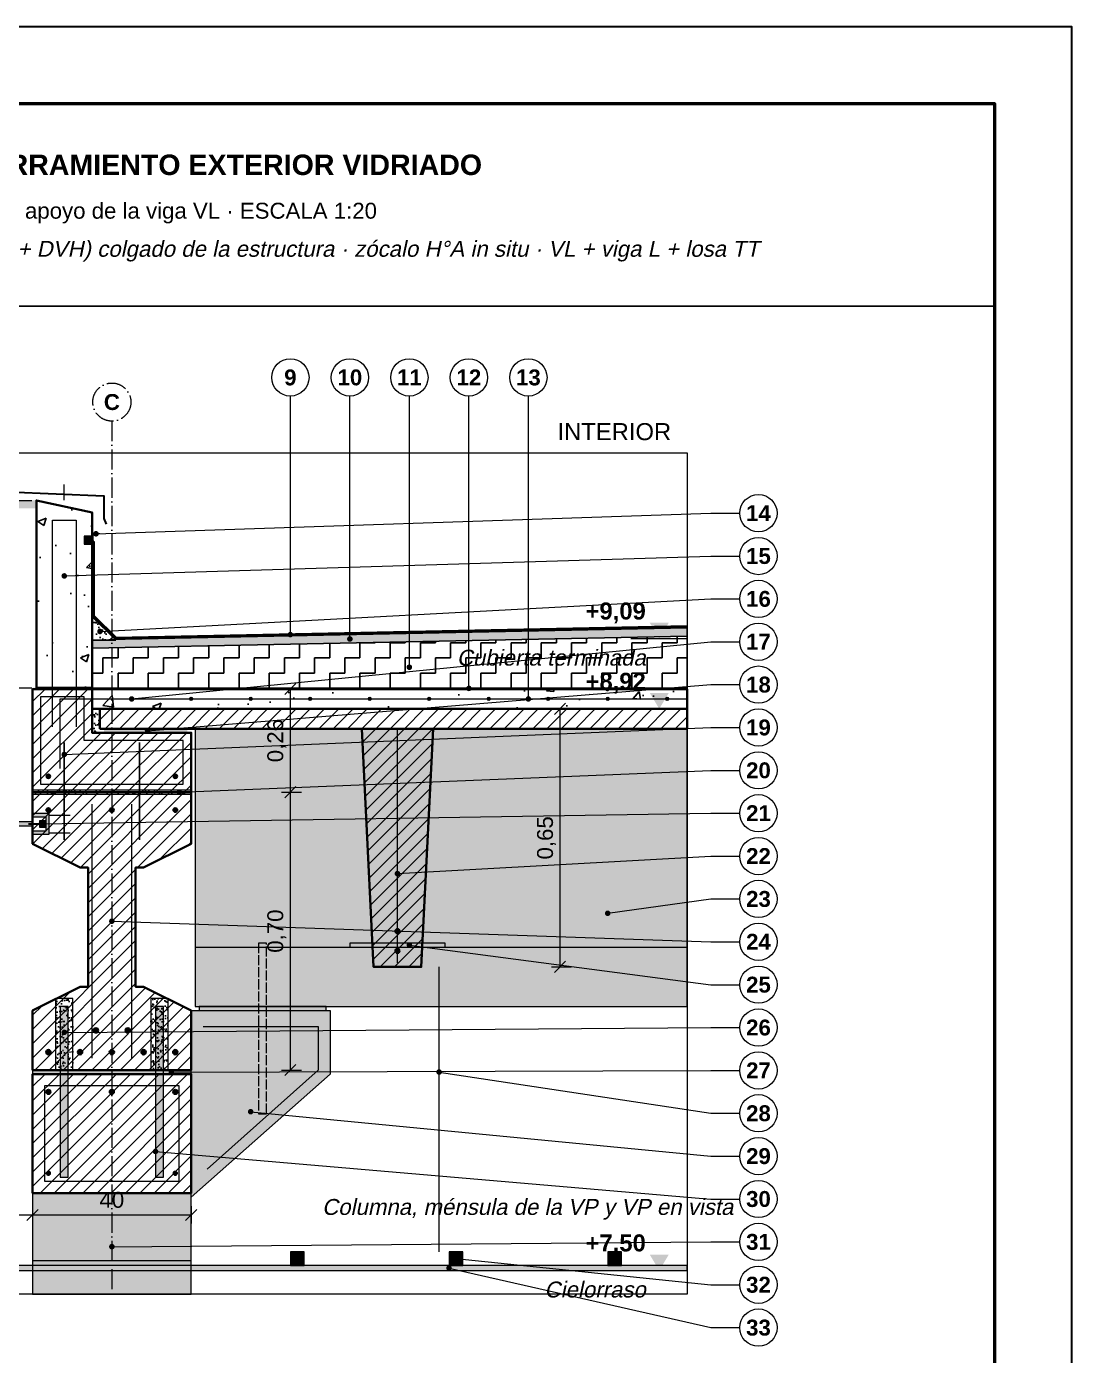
# Model space of a CAD drawing. Header units: millimetres. Extents: x 6 to 4194, y 6 to 5934.
# Drawn here: x 1560 to 4194, y 2586 to 5934 of the extents above; entities that cross this region are included whole.
import ezdxf
from ezdxf.enums import TextEntityAlignment as Align

# ---------------------------------------------------------------- set-up
doc = ezdxf.new("R2010")
doc.units = ezdxf.units.MM
doc.header["$LTSCALE"] = 20
doc.linetypes.add('DASHDOT', pattern=[3.556, 2.54, -0.508, 0, -0.508])
doc.linetypes.add('DASHED', pattern=[1.524, 1.27, -0.254])
for name, color, linetype in [('A-ACERO', 250, 'Continuous'), ('A-AISLACION-EPS', 50, 'Continuous'), ('A-ALUMINIO', 253, 'Continuous'), ('A-ARMADURAS', 14, 'Continuous'), ('A-BARRERAS-MEMBRANAS', 7, 'Continuous'), ('A-CONTORNOS', 7, 'Continuous'), ('A-GROUT', 251, 'Continuous'), ('A-HORMIGON-INSITU', 33, 'Continuous'), ('A-HORMIGON-PREMOLDEADO', 8, 'Continuous'), ('A-MORTERO-CARPETAS', 252, 'Continuous'), ('A-NEOPRENO-SELLADORES', 7, 'Continuous'), ('A-PROYECCION-OCULTO', 8, 'DASHED'), ('A-VISTA', 8, 'Continuous'), ('X-COTAS', 3, 'Continuous'), ('X-EJES', 1, 'DASHDOT'), ('X-MARCO', 7, 'Continuous'), ('X-NIVELES', 7, 'Continuous'), ('X-REFERENCIAS', 1, 'Continuous'), ('X-TEXTOS', 7, 'Continuous')]:
    doc.layers.add(name, color=color, linetype=linetype)
doc.styles.add('ARIAL', font='arial.ttf')
doc.styles.add('ARIAL-B', font='arialbd.ttf')

msp = doc.modelspace()

# ---------------------------------------------------------------- hatches: boundary and pattern name
at = {"layer": 'A-ACERO', "true_color": 0x3b3b3b}
h = msp.add_hatch(color=250, dxfattribs=at)
h.dxf.hatch_style = 1
h.paths.add_polyline_path([(1510, 3855), (1520, 3855), (1520, 3920), (1575, 3920), (1575, 3930), (1520, 3930), (1520, 3995), (1510, 3995)])
h = msp.add_hatch(color=250, dxfattribs=at)
h.dxf.hatch_style = 1
h.paths.add_polyline_path([(1575, 3899), (1617, 3899), (1617, 3951), (1575, 3951), (1575, 3943), (1609, 3943), (1609, 3907), (1575, 3907)])
at = {"layer": 'A-ACERO', "true_color": 0x555555}
h = msp.add_hatch(color=251, dxfattribs=at)
h.dxf.hatch_style = 1
h.paths.add_polyline_path([(1593, 3917), (1609, 3917), (1609, 3933), (1593, 3933)])
at = {"layer": 'A-ACERO', "true_color": 0x3b3b3b}
h = msp.add_hatch(color=250, dxfattribs=at)
h.dxf.hatch_style = 1
h.paths.add_polyline_path([(1645, 3295), (1665, 3295), (1665, 3465), (1645, 3465)])
h = msp.add_hatch(color=250, dxfattribs=at)
h.dxf.hatch_style = 1
h.paths.add_polyline_path([(1885, 3295), (1905, 3295), (1905, 3465), (1885, 3465)])
h = msp.add_hatch(color=250, dxfattribs=at)
h.dxf.hatch_style = 1
h.paths.add_polyline_path([(1645, 3035), (1665, 3035), (1665, 3295), (1645, 3295)])
h = msp.add_hatch(color=250, dxfattribs=at)
h.dxf.hatch_style = 1
h.paths.add_polyline_path([(1885, 3035), (1905, 3035), (1905, 3295), (1885, 3295)])
at = {"layer": 'A-AISLACION-EPS'}
h = msp.add_hatch(dxfattribs=at)
h.set_pattern_fill('ZIGZAG', color=256, scale=6)
h.paths.add_polyline_path([(1725, 4268), (3225, 4268), (3225, 4398), (1725, 4368)])
at = {"layer": 'A-ALUMINIO', "true_color": 0x9aa3ab}
h = msp.add_hatch(color=253, dxfattribs=at)
h.dxf.hatch_style = 1
h.paths.add_polyline_path([(2225, 2812.5), (2260, 2812.5), (2260, 2847), (2225, 2847)])
h = msp.add_hatch(color=253, dxfattribs=at)
h.dxf.hatch_style = 1
h.paths.add_polyline_path([(2625, 2812.5), (2660, 2812.5), (2660, 2847), (2625, 2847)])
h = msp.add_hatch(color=253, dxfattribs=at)
h.dxf.hatch_style = 1
h.paths.add_polyline_path([(3025, 2812.5), (3060, 2812.5), (3060, 2847), (3025, 2847)])
at = {"layer": 'A-ARMADURAS'}
h = msp.add_hatch(color=256, dxfattribs=at)
h.dxf.hatch_style = 1
h.paths.add_polyline_path([(1828.4, 4240), (1828.2, 4241.1), (1827.8, 4242), (1827, 4242.8), (1826.1, 4243.2), (1825, 4243.4), (1823.9, 4243.2), (1823, 4242.8), (1822.2, 4242), (1821.8, 4241.1), (1821.6, 4240), (1821.8, 4238.9), (1822.2, 4238), (1823, 4237.2), (1823.9, 4236.8), (1825, 4236.6), (1826.1, 4236.8), (1827, 4237.2), (1827.8, 4238), (1828.2, 4238.9)])
h = msp.add_hatch(color=256, dxfattribs=at)
h.dxf.hatch_style = 1
h.paths.add_polyline_path([(1978.4, 4240), (1978.2, 4241.1), (1977.8, 4242), (1977, 4242.8), (1976.1, 4243.2), (1975, 4243.4), (1973.9, 4243.2), (1973, 4242.8), (1972.2, 4242), (1971.8, 4241.1), (1971.6, 4240), (1971.8, 4238.9), (1972.2, 4238), (1973, 4237.2), (1973.9, 4236.8), (1975, 4236.6), (1976.1, 4236.8), (1977, 4237.2), (1977.8, 4238), (1978.2, 4238.9)])
h = msp.add_hatch(color=256, dxfattribs=at)
h.dxf.hatch_style = 1
h.paths.add_polyline_path([(2128.4, 4240), (2128.2, 4241.1), (2127.8, 4242), (2127, 4242.8), (2126.1, 4243.2), (2125, 4243.4), (2123.9, 4243.2), (2123, 4242.8), (2122.2, 4242), (2121.8, 4241.1), (2121.6, 4240), (2121.8, 4238.9), (2122.2, 4238), (2123, 4237.2), (2123.9, 4236.8), (2125, 4236.6), (2126.1, 4236.8), (2127, 4237.2), (2127.8, 4238), (2128.2, 4238.9)])
h = msp.add_hatch(color=256, dxfattribs=at)
h.dxf.hatch_style = 1
h.paths.add_polyline_path([(2278.4, 4240), (2278.2, 4241.1), (2277.8, 4242), (2277, 4242.8), (2276.1, 4243.2), (2275, 4243.4), (2273.9, 4243.2), (2273, 4242.8), (2272.2, 4242), (2271.8, 4241.1), (2271.6, 4240), (2271.8, 4238.9), (2272.2, 4238), (2273, 4237.2), (2273.9, 4236.8), (2275, 4236.6), (2276.1, 4236.8), (2277, 4237.2), (2277.8, 4238), (2278.2, 4238.9)])
h = msp.add_hatch(color=256, dxfattribs=at)
h.dxf.hatch_style = 1
h.paths.add_polyline_path([(2428.4, 4240), (2428.2, 4241.1), (2427.8, 4242), (2427, 4242.8), (2426.1, 4243.2), (2425, 4243.4), (2423.9, 4243.2), (2423, 4242.8), (2422.2, 4242), (2421.8, 4241.1), (2421.6, 4240), (2421.8, 4238.9), (2422.2, 4238), (2423, 4237.2), (2423.9, 4236.8), (2425, 4236.6), (2426.1, 4236.8), (2427, 4237.2), (2427.8, 4238), (2428.2, 4238.9)])
h = msp.add_hatch(color=256, dxfattribs=at)
h.dxf.hatch_style = 1
h.paths.add_polyline_path([(2578.4, 4240), (2578.2, 4241.1), (2577.8, 4242), (2577, 4242.8), (2576.1, 4243.2), (2575, 4243.4), (2573.9, 4243.2), (2573, 4242.8), (2572.2, 4242), (2571.8, 4241.1), (2571.6, 4240), (2571.8, 4238.9), (2572.2, 4238), (2573, 4237.2), (2573.9, 4236.8), (2575, 4236.6), (2576.1, 4236.8), (2577, 4237.2), (2577.8, 4238), (2578.2, 4238.9)])
h = msp.add_hatch(color=256, dxfattribs=at)
h.dxf.hatch_style = 1
h.paths.add_polyline_path([(2728.4, 4240), (2728.2, 4241.1), (2727.8, 4242), (2727, 4242.8), (2726.1, 4243.2), (2725, 4243.4), (2723.9, 4243.2), (2723, 4242.8), (2722.2, 4242), (2721.8, 4241.1), (2721.6, 4240), (2721.8, 4238.9), (2722.2, 4238), (2723, 4237.2), (2723.9, 4236.8), (2725, 4236.6), (2726.1, 4236.8), (2727, 4237.2), (2727.8, 4238), (2728.2, 4238.9)])
h = msp.add_hatch(color=256, dxfattribs=at)
h.dxf.hatch_style = 1
h.paths.add_polyline_path([(2878.4, 4240), (2878.2, 4241.1), (2877.8, 4242), (2877, 4242.8), (2876.1, 4243.2), (2875, 4243.4), (2873.9, 4243.2), (2873, 4242.8), (2872.2, 4242), (2871.8, 4241.1), (2871.6, 4240), (2871.8, 4238.9), (2872.2, 4238), (2873, 4237.2), (2873.9, 4236.8), (2875, 4236.6), (2876.1, 4236.8), (2877, 4237.2), (2877.8, 4238), (2878.2, 4238.9)])
h = msp.add_hatch(color=256, dxfattribs=at)
h.dxf.hatch_style = 1
h.paths.add_polyline_path([(3028.4, 4240), (3028.2, 4241.1), (3027.8, 4242), (3027, 4242.8), (3026.1, 4243.2), (3025, 4243.4), (3023.9, 4243.2), (3023, 4242.8), (3022.2, 4242), (3021.8, 4241.1), (3021.6, 4240), (3021.8, 4238.9), (3022.2, 4238), (3023, 4237.2), (3023.9, 4236.8), (3025, 4236.6), (3026.1, 4236.8), (3027, 4237.2), (3027.8, 4238), (3028.2, 4238.9)])
h = msp.add_hatch(color=256, dxfattribs=at)
h.dxf.hatch_style = 1
h.paths.add_polyline_path([(3178.4, 4240), (3178.2, 4241.1), (3177.8, 4242), (3177, 4242.8), (3176.1, 4243.2), (3175, 4243.4), (3173.9, 4243.2), (3173, 4242.8), (3172.2, 4242), (3171.8, 4241.1), (3171.6, 4240), (3171.8, 4238.9), (3172.2, 4238), (3173, 4237.2), (3173.9, 4236.8), (3175, 4236.6), (3176.1, 4236.8), (3177, 4237.2), (3177.8, 4238), (3178.2, 4238.9)])
h = msp.add_hatch(color=256, dxfattribs=at)
h.dxf.hatch_style = 1
h.paths.add_polyline_path([(1620.2, 4045), (1619.9, 4046.6), (1619.2, 4048.1), (1618.1, 4049.2), (1616.6, 4049.9), (1615, 4050.2), (1613.4, 4049.9), (1611.9, 4049.2), (1610.8, 4048.1), (1610.1, 4046.6), (1609.8, 4045), (1610.1, 4043.4), (1610.8, 4041.9), (1611.9, 4040.8), (1613.4, 4040.1), (1615, 4039.8), (1616.6, 4040.1), (1618.1, 4040.8), (1619.2, 4041.9), (1619.9, 4043.4)])
h = msp.add_hatch(color=256, dxfattribs=at)
h.dxf.hatch_style = 1
h.paths.add_polyline_path([(1940.2, 4045), (1939.9, 4046.6), (1939.2, 4048.1), (1938.1, 4049.2), (1936.6, 4049.9), (1935, 4050.2), (1933.4, 4049.9), (1931.9, 4049.2), (1930.8, 4048.1), (1930.1, 4046.6), (1929.8, 4045), (1930.1, 4043.4), (1930.8, 4041.9), (1931.9, 4040.8), (1933.4, 4040.1), (1935, 4039.8), (1936.6, 4040.1), (1938.1, 4040.8), (1939.2, 4041.9), (1939.9, 4043.4)])
h = msp.add_hatch(color=256, dxfattribs=at)
h.dxf.hatch_style = 1
h.paths.add_polyline_path([(1620.6, 3960), (1620.3, 3961.7), (1619.5, 3963.3), (1618.3, 3964.5), (1616.7, 3965.3), (1615, 3965.6), (1613.3, 3965.3), (1611.7, 3964.5), (1610.5, 3963.3), (1609.7, 3961.7), (1609.4, 3960), (1609.7, 3958.3), (1610.5, 3956.7), (1611.7, 3955.5), (1613.3, 3954.7), (1615, 3954.4), (1616.7, 3954.7), (1618.3, 3955.5), (1619.5, 3956.7), (1620.3, 3958.3)])
h = msp.add_hatch(color=256, dxfattribs=at)
h.dxf.hatch_style = 1
h.paths.add_polyline_path([(1780.6, 3960), (1780.3, 3961.7), (1779.5, 3963.3), (1778.3, 3964.5), (1776.7, 3965.3), (1775, 3965.6), (1773.3, 3965.3), (1771.7, 3964.5), (1770.5, 3963.3), (1769.7, 3961.7), (1769.4, 3960), (1769.7, 3958.3), (1770.5, 3956.7), (1771.7, 3955.5), (1773.3, 3954.7), (1775, 3954.4), (1776.7, 3954.7), (1778.3, 3955.5), (1779.5, 3956.7), (1780.3, 3958.3)])
h = msp.add_hatch(color=256, dxfattribs=at)
h.dxf.hatch_style = 1
h.paths.add_polyline_path([(1940.6, 3960), (1940.3, 3961.7), (1939.5, 3963.3), (1938.3, 3964.5), (1936.7, 3965.3), (1935, 3965.6), (1933.3, 3965.3), (1931.7, 3964.5), (1930.5, 3963.3), (1929.7, 3961.7), (1929.4, 3960), (1929.7, 3958.3), (1930.5, 3956.7), (1931.7, 3955.5), (1933.3, 3954.7), (1935, 3954.4), (1936.7, 3954.7), (1938.3, 3955.5), (1939.5, 3956.7), (1940.3, 3958.3)])
h = msp.add_hatch(color=256, dxfattribs=at)
h.dxf.hatch_style = 1
h.paths.add_polyline_path([(2501, 3655), (2500.7, 3656.9), (2499.9, 3658.5), (2498.5, 3659.9), (2496.9, 3660.7), (2495, 3661), (2493.1, 3660.7), (2491.5, 3659.9), (2490.1, 3658.5), (2489.3, 3656.9), (2489, 3655), (2489.3, 3653.1), (2490.1, 3651.5), (2491.5, 3650.1), (2493.1, 3649.3), (2495, 3649), (2496.9, 3649.3), (2498.5, 3650.1), (2499.9, 3651.5), (2500.7, 3653.1)])
h = msp.add_hatch(color=256, dxfattribs=at)
h.dxf.hatch_style = 1
h.paths.add_polyline_path([(2501, 3605), (2500.7, 3606.9), (2499.9, 3608.5), (2498.5, 3609.9), (2496.9, 3610.7), (2495, 3611), (2493.1, 3610.7), (2491.5, 3609.9), (2490.1, 3608.5), (2489.3, 3606.9), (2489, 3605), (2489.3, 3603.1), (2490.1, 3601.5), (2491.5, 3600.1), (2493.1, 3599.3), (2495, 3599), (2496.9, 3599.3), (2498.5, 3600.1), (2499.9, 3601.5), (2500.7, 3603.1)])
h = msp.add_hatch(color=256, dxfattribs=at)
h.dxf.hatch_style = 1
h.paths.add_polyline_path([(1741.4, 3405), (1741.1, 3407), (1740.2, 3408.8), (1738.8, 3410.2), (1737, 3411.1), (1735, 3411.4), (1733, 3411.1), (1731.2, 3410.2), (1729.8, 3408.8), (1728.9, 3407), (1728.6, 3405), (1728.9, 3403), (1729.8, 3401.2), (1731.2, 3399.8), (1733, 3398.9), (1735, 3398.6), (1737, 3398.9), (1738.8, 3399.8), (1740.2, 3401.2), (1741.1, 3403)])
h = msp.add_hatch(color=256, dxfattribs=at)
h.dxf.hatch_style = 1
h.paths.add_polyline_path([(1821.4, 3405), (1821.1, 3407), (1820.2, 3408.8), (1818.8, 3410.2), (1817, 3411.1), (1815, 3411.4), (1813, 3411.1), (1811.2, 3410.2), (1809.8, 3408.8), (1808.9, 3407), (1808.6, 3405), (1808.9, 3403), (1809.8, 3401.2), (1811.2, 3399.8), (1813, 3398.9), (1815, 3398.6), (1817, 3398.9), (1818.8, 3399.8), (1820.2, 3401.2), (1821.1, 3403)])
h = msp.add_hatch(color=256, dxfattribs=at)
h.dxf.hatch_style = 1
h.paths.add_polyline_path([(1621.4, 3350), (1621.1, 3352), (1620.2, 3353.8), (1618.8, 3355.2), (1617, 3356.1), (1615, 3356.4), (1613, 3356.1), (1611.2, 3355.2), (1609.8, 3353.8), (1608.9, 3352), (1608.6, 3350), (1608.9, 3348), (1609.8, 3346.2), (1611.2, 3344.8), (1613, 3343.9), (1615, 3343.6), (1617, 3343.9), (1618.8, 3344.8), (1620.2, 3346.2), (1621.1, 3348)])
h = msp.add_hatch(color=256, dxfattribs=at)
h.dxf.hatch_style = 1
h.paths.add_polyline_path([(1701.4, 3350), (1701.1, 3352), (1700.2, 3353.8), (1698.8, 3355.2), (1697, 3356.1), (1695, 3356.4), (1693, 3356.1), (1691.2, 3355.2), (1689.8, 3353.8), (1688.9, 3352), (1688.6, 3350), (1688.9, 3348), (1689.8, 3346.2), (1691.2, 3344.8), (1693, 3343.9), (1695, 3343.6), (1697, 3343.9), (1698.8, 3344.8), (1700.2, 3346.2), (1701.1, 3348)])
h = msp.add_hatch(color=256, dxfattribs=at)
h.dxf.hatch_style = 1
h.paths.add_polyline_path([(1781.4, 3350), (1781.1, 3352), (1780.2, 3353.8), (1778.8, 3355.2), (1777, 3356.1), (1775, 3356.4), (1773, 3356.1), (1771.2, 3355.2), (1769.8, 3353.8), (1768.9, 3352), (1768.6, 3350), (1768.9, 3348), (1769.8, 3346.2), (1771.2, 3344.8), (1773, 3343.9), (1775, 3343.6), (1777, 3343.9), (1778.8, 3344.8), (1780.2, 3346.2), (1781.1, 3348)])
h = msp.add_hatch(color=256, dxfattribs=at)
h.dxf.hatch_style = 1
h.paths.add_polyline_path([(1861.4, 3350), (1861.1, 3352), (1860.2, 3353.8), (1858.8, 3355.2), (1857, 3356.1), (1855, 3356.4), (1853, 3356.1), (1851.2, 3355.2), (1849.8, 3353.8), (1848.9, 3352), (1848.6, 3350), (1848.9, 3348), (1849.8, 3346.2), (1851.2, 3344.8), (1853, 3343.9), (1855, 3343.6), (1857, 3343.9), (1858.8, 3344.8), (1860.2, 3346.2), (1861.1, 3348)])
h = msp.add_hatch(color=256, dxfattribs=at)
h.dxf.hatch_style = 1
h.paths.add_polyline_path([(1941.4, 3350), (1941.1, 3352), (1940.2, 3353.8), (1938.8, 3355.2), (1937, 3356.1), (1935, 3356.4), (1933, 3356.1), (1931.2, 3355.2), (1929.8, 3353.8), (1928.9, 3352), (1928.6, 3350), (1928.9, 3348), (1929.8, 3346.2), (1931.2, 3344.8), (1933, 3343.9), (1935, 3343.6), (1937, 3343.9), (1938.8, 3344.8), (1940.2, 3346.2), (1941.1, 3348)])
h = msp.add_hatch(color=256, dxfattribs=at)
h.dxf.hatch_style = 1
h.paths.add_polyline_path([(1621, 3250), (1620.7, 3251.9), (1619.9, 3253.5), (1618.5, 3254.9), (1616.9, 3255.7), (1615, 3256), (1613.1, 3255.7), (1611.5, 3254.9), (1610.1, 3253.5), (1609.3, 3251.9), (1609, 3250), (1609.3, 3248.1), (1610.1, 3246.5), (1611.5, 3245.1), (1613.1, 3244.3), (1615, 3244), (1616.9, 3244.3), (1618.5, 3245.1), (1619.9, 3246.5), (1620.7, 3248.1)])
h = msp.add_hatch(color=256, dxfattribs=at)
h.dxf.hatch_style = 1
h.paths.add_polyline_path([(1781, 3250), (1780.7, 3251.9), (1779.9, 3253.5), (1778.5, 3254.9), (1776.9, 3255.7), (1775, 3256), (1773.1, 3255.7), (1771.5, 3254.9), (1770.1, 3253.5), (1769.3, 3251.9), (1769, 3250), (1769.3, 3248.1), (1770.1, 3246.5), (1771.5, 3245.1), (1773.1, 3244.3), (1775, 3244), (1776.9, 3244.3), (1778.5, 3245.1), (1779.9, 3246.5), (1780.7, 3248.1)])
h = msp.add_hatch(color=256, dxfattribs=at)
h.dxf.hatch_style = 1
h.paths.add_polyline_path([(1941, 3250), (1940.7, 3251.9), (1939.9, 3253.5), (1938.5, 3254.9), (1936.9, 3255.7), (1935, 3256), (1933.1, 3255.7), (1931.5, 3254.9), (1930.1, 3253.5), (1929.3, 3251.9), (1929, 3250), (1929.3, 3248.1), (1930.1, 3246.5), (1931.5, 3245.1), (1933.1, 3244.3), (1935, 3244), (1936.9, 3244.3), (1938.5, 3245.1), (1939.9, 3246.5), (1940.7, 3248.1)])
h = msp.add_hatch(color=256, dxfattribs=at)
h.dxf.hatch_style = 1
h.paths.add_polyline_path([(1619.8, 3045), (1619.6, 3046.5), (1618.9, 3047.8), (1617.8, 3048.9), (1616.5, 3049.6), (1615, 3049.8), (1613.5, 3049.6), (1612.2, 3048.9), (1611.1, 3047.8), (1610.4, 3046.5), (1610.2, 3045), (1610.4, 3043.5), (1611.1, 3042.2), (1612.2, 3041.1), (1613.5, 3040.4), (1615, 3040.2), (1616.5, 3040.4), (1617.8, 3041.1), (1618.9, 3042.2), (1619.6, 3043.5)])
h = msp.add_hatch(color=256, dxfattribs=at)
h.dxf.hatch_style = 1
h.paths.add_polyline_path([(1939.8, 3045), (1939.6, 3046.5), (1938.9, 3047.8), (1937.8, 3048.9), (1936.5, 3049.6), (1935, 3049.8), (1933.5, 3049.6), (1932.2, 3048.9), (1931.1, 3047.8), (1930.4, 3046.5), (1930.2, 3045), (1930.4, 3043.5), (1931.1, 3042.2), (1932.2, 3041.1), (1933.5, 3040.4), (1935, 3040.2), (1936.5, 3040.4), (1937.8, 3041.1), (1938.9, 3042.2), (1939.6, 3043.5)])
at = {"layer": 'A-BARRERAS-MEMBRANAS', "true_color": 0x000000}
h = msp.add_hatch(color=18, dxfattribs=at)
h.dxf.hatch_style = 1
h.paths.add_polyline_path([(1575, 4265), (3225, 4265), (3225, 4268), (1575, 4268)])
at = {"layer": 'A-GROUT'}
h = msp.add_hatch(dxfattribs=at)
h.set_pattern_fill('AR-SAND', color=256, scale=0.4)
h.paths.add_polyline_path([(1725, 4155), (1745, 4155), (1745, 4215), (1725, 4215)])
h = msp.add_hatch(dxfattribs=at)
h.set_pattern_fill('AR-SAND', color=256, scale=0.4)
h.paths.add_polyline_path([(1575, 4000), (1975, 4000), (1975, 4010), (1575, 4010)])
h = msp.add_hatch(dxfattribs=at)
h.set_pattern_fill('AR-SAND', color=256, scale=0.4)
h.paths.add_polyline_path([(1633, 3305), (1677, 3305), (1677, 3485), (1633, 3485)])
h = msp.add_hatch(dxfattribs=at)
h.set_pattern_fill('AR-SAND', color=256, scale=0.4)
h.paths.add_polyline_path([(1873, 3305), (1917, 3305), (1917, 3485), (1873, 3485)])
at = {"layer": 'A-HORMIGON-INSITU'}
h = msp.add_hatch(dxfattribs=at)
h.set_pattern_fill('AR-CONC', color=256, scale=1.2)
h.paths.add_polyline_path([(1585, 4268), (1725, 4268), (1725, 4710), (1585, 4740)])
h = msp.add_hatch(dxfattribs=at)
h.set_pattern_fill('AR-CONC', color=256, scale=1.2)
h.paths.add_polyline_path([(1725, 4215), (3225, 4215), (3225, 4265), (1725, 4265)])
at = {"layer": 'A-HORMIGON-PREMOLDEADO'}
h = msp.add_hatch(dxfattribs=at)
h.set_pattern_fill('ANSI31', color=256, scale=8)
h.paths.add_polyline_path([(1575, 4005), (1975, 4005), (1975, 4155), (1725, 4155), (1725, 4265), (1575, 4265)])
h = msp.add_hatch(dxfattribs=at)
h.set_pattern_fill('ANSI31', color=256, scale=8)
h.paths.add_polyline_path([(1745, 4165), (3225, 4165), (3225, 4215), (1745, 4215)])
h = msp.add_hatch(dxfattribs=at)
h.set_pattern_fill('ANSI31', color=256, scale=8)
h.paths.add_polyline_path([(2405, 4165), (2585, 4165), (2555, 3565), (2435, 3565)])
h = msp.add_hatch(dxfattribs=at)
h.set_pattern_fill('ANSI31', color=256, scale=8)
h.paths.add_polyline_path([(1575, 3305), (1975, 3305), (1975, 3455), (1855, 3515), (1835, 3515), (1835, 3815), (1855, 3815), (1975, 3875), (1975, 4005), (1575, 4005), (1575, 3875), (1695, 3815), (1715, 3815), (1715, 3515), (1695, 3515), (1575, 3455)])
h = msp.add_hatch(dxfattribs=at)
h.set_pattern_fill('ANSI31', color=256, scale=8)
h.paths.add_polyline_path([(1575, 2995), (1975, 2995), (1975, 3295), (1575, 3295)])
at = {"layer": 'A-MORTERO-CARPETAS'}
h = msp.add_hatch(dxfattribs=at)
h.set_pattern_fill('AR-SAND', color=256, scale=0.6)
h.paths.add_polyline_path([(1725, 4388), (1785, 4388), (1725, 4448)])
h = msp.add_hatch(dxfattribs=at)
h.set_pattern_fill('AR-SAND', color=256, scale=0.6)
h.paths.add_polyline_path([(1725, 4368), (3225, 4398), (3225, 4418), (1725, 4388)])
at = {"layer": 'A-NEOPRENO-SELLADORES', "true_color": 0x222222}
h = msp.add_hatch(color=250, dxfattribs=at)
h.dxf.hatch_style = 1
h.paths.add_polyline_path([(1510, 4720), (1585, 4720), (1585, 4740), (1510, 4740)])
h = msp.add_hatch(color=250, dxfattribs=at)
h.dxf.hatch_style = 1
h.paths.add_polyline_path([(1706, 4631), (1724, 4631), (1724, 4649), (1706, 4649)])
at = {"layer": 'A-NEOPRENO-SELLADORES', "true_color": 0x111111}
h = msp.add_hatch(color=250, dxfattribs=at)
h.dxf.hatch_style = 1
h.paths.add_polyline_path([(1755, 4155), (1965, 4155), (1965, 4165), (1755, 4165)])
h = msp.add_hatch(color=250, dxfattribs=at)
h.dxf.hatch_style = 1
h.paths.add_polyline_path([(2375, 3615), (2615, 3615), (2615, 3625), (2375, 3625)])
h = msp.add_hatch(color=250, dxfattribs=at)
h.dxf.hatch_style = 1
h.paths.add_polyline_path([(1995, 3455), (2315, 3455), (2315, 3465), (1995, 3465)])
h = msp.add_hatch(color=250, dxfattribs=at)
h.dxf.hatch_style = 1
h.paths.add_polyline_path([(1575, 3295), (1975, 3295), (1975, 3305), (1575, 3305)])
at = {"layer": 'A-VISTA', "true_color": 0xe9ebed}
h = msp.add_hatch(color=7, dxfattribs=at)
h.dxf.hatch_style = 1
h.paths.add_polyline_path([(1985, 3465), (3225, 3465), (3225, 4165), (1985, 4165)])
at = {"layer": 'A-VISTA', "true_color": 0xe3e6e8}
h = msp.add_hatch(color=254, dxfattribs=at)
h.dxf.hatch_style = 1
h.paths.add_polyline_path([(1975, 3455), (2325, 3455), (2325, 3295), (1975, 2985)])
at = {"layer": 'A-VISTA', "true_color": 0xeceeef}
h = msp.add_hatch(color=7, dxfattribs=at)
h.dxf.hatch_style = 1
h.paths.add_polyline_path([(1575, 2740), (1975, 2740), (1975, 2995), (1575, 2995)])
at = {"layer": 'A-VISTA', "true_color": 0xf2f2f2}
h = msp.add_hatch(color=7, dxfattribs=at)
h.dxf.hatch_style = 1
h.paths.add_polyline_path([(1515, 2800), (3225, 2800), (3225, 2812.5), (1515, 2812.5)])
at = {"layer": 'X-NIVELES'}
h = msp.add_hatch(color=7, dxfattribs=at)
h.dxf.hatch_style = 1
h.paths.add_polyline_path([(3155, 4392), (3131, 4432), (3179, 4432)])
h = msp.add_hatch(color=7, dxfattribs=at)
h.dxf.hatch_style = 1
h.paths.add_polyline_path([(3155, 4215), (3131, 4255), (3179, 4255)])
h = msp.add_hatch(color=7, dxfattribs=at)
h.dxf.hatch_style = 1
h.paths.add_polyline_path([(3155, 2800), (3131, 2840), (3179, 2840)])
at = {"layer": 'X-REFERENCIAS'}
h = msp.add_hatch(color=7, dxfattribs=at)
h.dxf.hatch_style = 1
h.paths.add_polyline_path([(1742, 4656), (1741.7, 4658.2), (1740.7, 4660.1), (1739.1, 4661.7), (1737.2, 4662.7), (1735, 4663), (1732.8, 4662.7), (1730.9, 4661.7), (1729.3, 4660.1), (1728.3, 4658.2), (1728, 4656), (1728.3, 4653.8), (1729.3, 4651.9), (1730.9, 4650.3), (1732.8, 4649.3), (1735, 4649), (1737.2, 4649.3), (1739.1, 4650.3), (1740.7, 4651.9), (1741.7, 4653.8)])
h = msp.add_hatch(color=7, dxfattribs=at)
h.dxf.hatch_style = 1
h.paths.add_polyline_path([(1662, 4550), (1661.7, 4552.2), (1660.7, 4554.1), (1659.1, 4555.7), (1657.2, 4556.7), (1655, 4557), (1652.8, 4556.7), (1650.9, 4555.7), (1649.3, 4554.1), (1648.3, 4552.2), (1648, 4550), (1648.3, 4547.8), (1649.3, 4545.9), (1650.9, 4544.3), (1652.8, 4543.3), (1655, 4543), (1657.2, 4543.3), (1659.1, 4544.3), (1660.7, 4545.9), (1661.7, 4547.8)])
h = msp.add_hatch(color=7, dxfattribs=at)
h.dxf.hatch_style = 1
h.paths.add_polyline_path([(1752, 4410), (1751.7, 4412.2), (1750.7, 4414.1), (1749.1, 4415.7), (1747.2, 4416.7), (1745, 4417), (1742.8, 4416.7), (1740.9, 4415.7), (1739.3, 4414.1), (1738.3, 4412.2), (1738, 4410), (1738.3, 4407.8), (1739.3, 4405.9), (1740.9, 4404.3), (1742.8, 4403.3), (1745, 4403), (1747.2, 4403.3), (1749.1, 4404.3), (1750.7, 4405.9), (1751.7, 4407.8)])
h = msp.add_hatch(color=7, dxfattribs=at)
h.dxf.hatch_style = 1
h.paths.add_polyline_path([(2232, 4402), (2231.7, 4404.2), (2230.7, 4406.1), (2229.1, 4407.7), (2227.2, 4408.7), (2225, 4409), (2222.8, 4408.7), (2220.9, 4407.7), (2219.3, 4406.1), (2218.3, 4404.2), (2218, 4402), (2218.3, 4399.8), (2219.3, 4397.9), (2220.9, 4396.3), (2222.8, 4395.3), (2225, 4395), (2227.2, 4395.3), (2229.1, 4396.3), (2230.7, 4397.9), (2231.7, 4399.8)])
h = msp.add_hatch(color=7, dxfattribs=at)
h.dxf.hatch_style = 1
h.paths.add_polyline_path([(2382, 4391), (2381.7, 4393.2), (2380.7, 4395.1), (2379.1, 4396.7), (2377.2, 4397.7), (2375, 4398), (2372.8, 4397.7), (2370.9, 4396.7), (2369.3, 4395.1), (2368.3, 4393.2), (2368, 4391), (2368.3, 4388.8), (2369.3, 4386.9), (2370.9, 4385.3), (2372.8, 4384.3), (2375, 4384), (2377.2, 4384.3), (2379.1, 4385.3), (2380.7, 4386.9), (2381.7, 4388.8)])
h = msp.add_hatch(color=7, dxfattribs=at)
h.dxf.hatch_style = 1
h.paths.add_polyline_path([(2532, 4320), (2531.7, 4322.2), (2530.7, 4324.1), (2529.1, 4325.7), (2527.2, 4326.7), (2525, 4327), (2522.8, 4326.7), (2520.9, 4325.7), (2519.3, 4324.1), (2518.3, 4322.2), (2518, 4320), (2518.3, 4317.8), (2519.3, 4315.9), (2520.9, 4314.3), (2522.8, 4313.3), (2525, 4313), (2527.2, 4313.3), (2529.1, 4314.3), (2530.7, 4315.9), (2531.7, 4317.8)])
h = msp.add_hatch(color=7, dxfattribs=at)
h.dxf.hatch_style = 1
h.paths.add_polyline_path([(2682, 4266.5), (2681.7, 4268.7), (2680.7, 4270.6), (2679.1, 4272.2), (2677.2, 4273.2), (2675, 4273.5), (2672.8, 4273.2), (2670.9, 4272.2), (2669.3, 4270.6), (2668.3, 4268.7), (2668, 4266.5), (2668.3, 4264.3), (2669.3, 4262.4), (2670.9, 4260.8), (2672.8, 4259.8), (2675, 4259.5), (2677.2, 4259.8), (2679.1, 4260.8), (2680.7, 4262.4), (2681.7, 4264.3)])
h = msp.add_hatch(color=7, dxfattribs=at)
h.dxf.hatch_style = 1
h.paths.add_polyline_path([(1832, 4240), (1831.7, 4242.2), (1830.7, 4244.1), (1829.1, 4245.7), (1827.2, 4246.7), (1825, 4247), (1822.8, 4246.7), (1820.9, 4245.7), (1819.3, 4244.1), (1818.3, 4242.2), (1818, 4240), (1818.3, 4237.8), (1819.3, 4235.9), (1820.9, 4234.3), (1822.8, 4233.3), (1825, 4233), (1827.2, 4233.3), (1829.1, 4234.3), (1830.7, 4235.9), (1831.7, 4237.8)])
h = msp.add_hatch(color=7, dxfattribs=at)
h.dxf.hatch_style = 1
h.paths.add_polyline_path([(2832, 4240), (2831.7, 4242.2), (2830.7, 4244.1), (2829.1, 4245.7), (2827.2, 4246.7), (2825, 4247), (2822.8, 4246.7), (2820.9, 4245.7), (2819.3, 4244.1), (2818.3, 4242.2), (2818, 4240), (2818.3, 4237.8), (2819.3, 4235.9), (2820.9, 4234.3), (2822.8, 4233.3), (2825, 4233), (2827.2, 4233.3), (2829.1, 4234.3), (2830.7, 4235.9), (2831.7, 4237.8)])
h = msp.add_hatch(color=7, dxfattribs=at)
h.dxf.hatch_style = 1
h.paths.add_polyline_path([(1872, 4160), (1871.7, 4162.2), (1870.7, 4164.1), (1869.1, 4165.7), (1867.2, 4166.7), (1865, 4167), (1862.8, 4166.7), (1860.9, 4165.7), (1859.3, 4164.1), (1858.3, 4162.2), (1858, 4160), (1858.3, 4157.8), (1859.3, 4155.9), (1860.9, 4154.3), (1862.8, 4153.3), (1865, 4153), (1867.2, 4153.3), (1869.1, 4154.3), (1870.7, 4155.9), (1871.7, 4157.8)])
h = msp.add_hatch(color=7, dxfattribs=at)
h.dxf.hatch_style = 1
h.paths.add_polyline_path([(1662, 4100), (1661.7, 4102.2), (1660.7, 4104.1), (1659.1, 4105.7), (1657.2, 4106.7), (1655, 4107), (1652.8, 4106.7), (1650.9, 4105.7), (1649.3, 4104.1), (1648.3, 4102.2), (1648, 4100), (1648.3, 4097.8), (1649.3, 4095.9), (1650.9, 4094.3), (1652.8, 4093.3), (1655, 4093), (1657.2, 4093.3), (1659.1, 4094.3), (1660.7, 4095.9), (1661.7, 4097.8)])
h = msp.add_hatch(color=7, dxfattribs=at)
h.dxf.hatch_style = 1
h.paths.add_polyline_path([(1952, 4005), (1951.7, 4007.2), (1950.7, 4009.1), (1949.1, 4010.7), (1947.2, 4011.7), (1945, 4012), (1942.8, 4011.7), (1940.9, 4010.7), (1939.3, 4009.1), (1938.3, 4007.2), (1938, 4005), (1938.3, 4002.8), (1939.3, 4000.9), (1940.9, 3999.3), (1942.8, 3998.3), (1945, 3998), (1947.2, 3998.3), (1949.1, 3999.3), (1950.7, 4000.9), (1951.7, 4002.8)])
h = msp.add_hatch(color=7, dxfattribs=at)
h.dxf.hatch_style = 1
h.paths.add_polyline_path([(1604, 3925), (1603.7, 3927.2), (1602.7, 3929.1), (1601.1, 3930.7), (1599.2, 3931.7), (1597, 3932), (1594.8, 3931.7), (1592.9, 3930.7), (1591.3, 3929.1), (1590.3, 3927.2), (1590, 3925), (1590.3, 3922.8), (1591.3, 3920.9), (1592.9, 3919.3), (1594.8, 3918.3), (1597, 3918), (1599.2, 3918.3), (1601.1, 3919.3), (1602.7, 3920.9), (1603.7, 3922.8)])
h = msp.add_hatch(color=7, dxfattribs=at)
h.dxf.hatch_style = 1
h.paths.add_polyline_path([(2502, 3800), (2501.7, 3802.2), (2500.7, 3804.1), (2499.1, 3805.7), (2497.2, 3806.7), (2495, 3807), (2492.8, 3806.7), (2490.9, 3805.7), (2489.3, 3804.1), (2488.3, 3802.2), (2488, 3800), (2488.3, 3797.8), (2489.3, 3795.9), (2490.9, 3794.3), (2492.8, 3793.3), (2495, 3793), (2497.2, 3793.3), (2499.1, 3794.3), (2500.7, 3795.9), (2501.7, 3797.8)])
h = msp.add_hatch(color=7, dxfattribs=at)
h.dxf.hatch_style = 1
h.paths.add_polyline_path([(1782, 3680), (1781.7, 3682.2), (1780.7, 3684.1), (1779.1, 3685.7), (1777.2, 3686.7), (1775, 3687), (1772.8, 3686.7), (1770.9, 3685.7), (1769.3, 3684.1), (1768.3, 3682.2), (1768, 3680), (1768.3, 3677.8), (1769.3, 3675.9), (1770.9, 3674.3), (1772.8, 3673.3), (1775, 3673), (1777.2, 3673.3), (1779.1, 3674.3), (1780.7, 3675.9), (1781.7, 3677.8)])
h = msp.add_hatch(color=7, dxfattribs=at)
h.dxf.hatch_style = 1
h.paths.add_polyline_path([(3032, 3700), (3031.7, 3702.2), (3030.7, 3704.1), (3029.1, 3705.7), (3027.2, 3706.7), (3025, 3707), (3022.8, 3706.7), (3020.9, 3705.7), (3019.3, 3704.1), (3018.3, 3702.2), (3018, 3700), (3018.3, 3697.8), (3019.3, 3695.9), (3020.9, 3694.3), (3022.8, 3693.3), (3025, 3693), (3027.2, 3693.3), (3029.1, 3694.3), (3030.7, 3695.9), (3031.7, 3697.8)])
h = msp.add_hatch(color=7, dxfattribs=at)
h.dxf.hatch_style = 1
h.paths.add_polyline_path([(2532, 3620), (2531.7, 3622.2), (2530.7, 3624.1), (2529.1, 3625.7), (2527.2, 3626.7), (2525, 3627), (2522.8, 3626.7), (2520.9, 3625.7), (2519.3, 3624.1), (2518.3, 3622.2), (2518, 3620), (2518.3, 3617.8), (2519.3, 3615.9), (2520.9, 3614.3), (2522.8, 3613.3), (2525, 3613), (2527.2, 3613.3), (2529.1, 3614.3), (2530.7, 3615.9), (2531.7, 3617.8)])
h = msp.add_hatch(color=7, dxfattribs=at)
h.dxf.hatch_style = 1
h.paths.add_polyline_path([(1662, 3400), (1661.7, 3402.2), (1660.7, 3404.1), (1659.1, 3405.7), (1657.2, 3406.7), (1655, 3407), (1652.8, 3406.7), (1650.9, 3405.7), (1649.3, 3404.1), (1648.3, 3402.2), (1648, 3400), (1648.3, 3397.8), (1649.3, 3395.9), (1650.9, 3394.3), (1652.8, 3393.3), (1655, 3393), (1657.2, 3393.3), (1659.1, 3394.3), (1660.7, 3395.9), (1661.7, 3397.8)])
h = msp.add_hatch(color=7, dxfattribs=at)
h.dxf.hatch_style = 1
h.paths.add_polyline_path([(1932, 3300), (1931.7, 3302.2), (1930.7, 3304.1), (1929.1, 3305.7), (1927.2, 3306.7), (1925, 3307), (1922.8, 3306.7), (1920.9, 3305.7), (1919.3, 3304.1), (1918.3, 3302.2), (1918, 3300), (1918.3, 3297.8), (1919.3, 3295.9), (1920.9, 3294.3), (1922.8, 3293.3), (1925, 3293), (1927.2, 3293.3), (1929.1, 3294.3), (1930.7, 3295.9), (1931.7, 3297.8)])
h = msp.add_hatch(color=7, dxfattribs=at)
h.dxf.hatch_style = 1
h.paths.add_polyline_path([(2607, 3300), (2606.7, 3302.2), (2605.7, 3304.1), (2604.1, 3305.7), (2602.2, 3306.7), (2600, 3307), (2597.8, 3306.7), (2595.9, 3305.7), (2594.3, 3304.1), (2593.3, 3302.2), (2593, 3300), (2593.3, 3297.8), (2594.3, 3295.9), (2595.9, 3294.3), (2597.8, 3293.3), (2600, 3293), (2602.2, 3293.3), (2604.1, 3294.3), (2605.7, 3295.9), (2606.7, 3297.8)])
h = msp.add_hatch(color=7, dxfattribs=at)
h.dxf.hatch_style = 1
h.paths.add_polyline_path([(2132, 3200), (2131.7, 3202.2), (2130.7, 3204.1), (2129.1, 3205.7), (2127.2, 3206.7), (2125, 3207), (2122.8, 3206.7), (2120.9, 3205.7), (2119.3, 3204.1), (2118.3, 3202.2), (2118, 3200), (2118.3, 3197.8), (2119.3, 3195.9), (2120.9, 3194.3), (2122.8, 3193.3), (2125, 3193), (2127.2, 3193.3), (2129.1, 3194.3), (2130.7, 3195.9), (2131.7, 3197.8)])
h = msp.add_hatch(color=7, dxfattribs=at)
h.dxf.hatch_style = 1
h.paths.add_polyline_path([(1892, 3100), (1891.7, 3102.2), (1890.7, 3104.1), (1889.1, 3105.7), (1887.2, 3106.7), (1885, 3107), (1882.8, 3106.7), (1880.9, 3105.7), (1879.3, 3104.1), (1878.3, 3102.2), (1878, 3100), (1878.3, 3097.8), (1879.3, 3095.9), (1880.9, 3094.3), (1882.8, 3093.3), (1885, 3093), (1887.2, 3093.3), (1889.1, 3094.3), (1890.7, 3095.9), (1891.7, 3097.8)])
h = msp.add_hatch(color=7, dxfattribs=at)
h.dxf.hatch_style = 1
h.paths.add_polyline_path([(1782, 2860), (1781.7, 2862.2), (1780.7, 2864.1), (1779.1, 2865.7), (1777.2, 2866.7), (1775, 2867), (1772.8, 2866.7), (1770.9, 2865.7), (1769.3, 2864.1), (1768.3, 2862.2), (1768, 2860), (1768.3, 2857.8), (1769.3, 2855.9), (1770.9, 2854.3), (1772.8, 2853.3), (1775, 2853), (1777.2, 2853.3), (1779.1, 2854.3), (1780.7, 2855.9), (1781.7, 2857.8)])
h = msp.add_hatch(color=7, dxfattribs=at)
h.dxf.hatch_style = 1
h.paths.add_polyline_path([(2632, 2806), (2631.7, 2808.2), (2630.7, 2810.1), (2629.1, 2811.7), (2627.2, 2812.7), (2625, 2813), (2622.8, 2812.7), (2620.9, 2811.7), (2619.3, 2810.1), (2618.3, 2808.2), (2618, 2806), (2618.3, 2803.8), (2619.3, 2801.9), (2620.9, 2800.3), (2622.8, 2799.3), (2625, 2799), (2627.2, 2799.3), (2629.1, 2800.3), (2630.7, 2801.9), (2631.7, 2803.8)])
h = msp.add_hatch(color=7, dxfattribs=at)
h.dxf.hatch_style = 1
h.paths.add_polyline_path([(2649, 2830), (2648.7, 2832.2), (2647.7, 2834.1), (2646.1, 2835.7), (2644.2, 2836.7), (2642, 2837), (2639.8, 2836.7), (2637.9, 2835.7), (2636.3, 2834.1), (2635.3, 2832.2), (2635, 2830), (2635.3, 2827.8), (2636.3, 2825.9), (2637.9, 2824.3), (2639.8, 2823.3), (2642, 2823), (2644.2, 2823.3), (2646.1, 2824.3), (2647.7, 2825.9), (2648.7, 2827.8)])

# ---------------------------------------------------------------- linework, layer by layer
at = {"layer": 'A-ARMADURAS', "lineweight": 20}
for points in [[(1625, 4170), (1625, 4690), (1685, 4690), (1685, 4170)], [(1645, 4065), (1645, 4240), (1965, 4240)]]:
    msp.add_lwpolyline(points, dxfattribs=at)
at = {"layer": 'A-ARMADURAS', "lineweight": 13}
for points in [[(1595, 4025), (1955, 4025), (1955, 4135), (1705, 4135), (1705, 4245), (1595, 4245), (1595, 4025)], [(1755, 4240), (3225, 4240)], [(2495, 3575), (2495, 4165)], [(1725, 3335), (1725, 3975)], [(1825, 3335), (1825, 3975)], [(2005, 3415), (2295, 3415), (2295, 3305), (2015, 3055)], [(1605, 3025), (1945, 3025), (1945, 3265), (1605, 3265), (1605, 3025)]]:
    msp.add_lwpolyline(points, dxfattribs=at)
at = {"layer": 'A-ARMADURAS', "lineweight": 25}
for points in [[(1655, 3885), (1655, 4130)], [(1845, 3885), (1845, 4130)]]:
    msp.add_lwpolyline(points, dxfattribs=at)
at = {"layer": 'A-ARMADURAS'}
for centre, radius in [((1825, 4240), 3.4), ((1975, 4240), 3.4), ((2125, 4240), 3.4), ((2275, 4240), 3.4), ((2425, 4240), 3.4), ((2575, 4240), 3.4), ((2725, 4240), 3.4), ((2875, 4240), 3.4), ((3025, 4240), 3.4), ((3175, 4240), 3.4), ((1615, 4045), 5.2), ((1935, 4045), 5.2), ((1615, 3960), 5.6), ((1775, 3960), 5.6), ((1935, 3960), 5.6), ((2495, 3655), 6), ((2495, 3605), 6), ((1735, 3405), 6.4), ((1815, 3405), 6.4), ((1615, 3350), 6.4), ((1695, 3350), 6.4), ((1775, 3350), 6.4), ((1855, 3350), 6.4), ((1935, 3350), 6.4), ((1615, 3250), 6), ((1775, 3250), 6), ((1935, 3250), 6), ((1615, 3045), 4.8), ((1935, 3045), 4.8)]:
    msp.add_circle(centre, radius, dxfattribs=at)
at = {"layer": 'A-CONTORNOS', "lineweight": 30}
for points in [[(1275, 4680), (1273, 4700), (1273, 4772), (1755, 4752), (1755, 4695), (1761, 4680)], [(1565, 3925), (1597, 3925)]]:
    msp.add_lwpolyline(points, dxfattribs=at)
at = {"layer": 'A-CONTORNOS', "lineweight": 18}
for points in [[(1655, 4741), (1655, 4780)], [(1745, 4656), (1727, 4656), (1727, 4600)]]:
    msp.add_lwpolyline(points, dxfattribs=at)
at = {"layer": 'A-CONTORNOS', "lineweight": 35}
for points in [[(1585, 4268), (1725, 4268), (1725, 4710), (1585, 4740)], [(1575, 4005), (1975, 4005), (1975, 4155), (1725, 4155), (1725, 4265), (1575, 4265)], [(1725, 4215), (3225, 4215), (3225, 4265), (1725, 4265)], [(1745, 4165), (3225, 4165), (3225, 4215), (1745, 4215)], [(2405, 4165), (2585, 4165), (2555, 3565), (2435, 3565)], [(1575, 3305), (1975, 3305), (1975, 3455), (1855, 3515), (1835, 3515), (1835, 3815), (1855, 3815), (1975, 3875), (1975, 4005), (1575, 4005), (1575, 3875), (1695, 3815), (1715, 3815), (1715, 3515), (1695, 3515), (1575, 3455)], [(1575, 2995), (1975, 2995), (1975, 3295), (1575, 3295)]]:
    msp.add_lwpolyline(points, close=True, dxfattribs=at)
at = {"layer": 'A-CONTORNOS', "lineweight": 13}
for points in [[(1705, 4630), (1725, 4630), (1725, 4650), (1705, 4650)], [(1510, 3855), (1520, 3855), (1520, 3920), (1575, 3920), (1575, 3930), (1520, 3930), (1520, 3995), (1510, 3995)], [(1575, 4000), (1975, 4000), (1975, 4010), (1575, 4010)], [(1575, 3899), (1617, 3899), (1617, 3951), (1575, 3951), (1575, 3943), (1609, 3943), (1609, 3907), (1575, 3907)], [(1593, 3917), (1609, 3917), (1609, 3933), (1593, 3933)], [(1633, 3305), (1677, 3305), (1677, 3485), (1633, 3485)], [(1873, 3305), (1917, 3305), (1917, 3485), (1873, 3485)], [(1645, 3295), (1665, 3295), (1665, 3465), (1645, 3465)], [(1885, 3295), (1905, 3295), (1905, 3465), (1885, 3465)], [(1575, 3295), (1975, 3295), (1975, 3305), (1575, 3305)], [(1645, 3035), (1665, 3035), (1665, 3295), (1645, 3295)], [(1885, 3035), (1905, 3035), (1905, 3295), (1885, 3295)]]:
    msp.add_lwpolyline(points, close=True, dxfattribs=at)
at = {"layer": 'A-CONTORNOS', "lineweight": 50}
msp.add_lwpolyline([(3225, 4421.6), (1785, 4392), (1729, 4448), (1729, 4635), (1710, 4640)], dxfattribs=at)
at = {"layer": 'A-CONTORNOS', "lineweight": 18}
for points in [[(1725, 4388), (1785, 4388), (1725, 4448)], [(1725, 4368), (3225, 4398), (3225, 4418), (1725, 4388)], [(1725, 4268), (3225, 4268), (3225, 4398), (1725, 4368)], [(1515, 2800), (3225, 2800), (3225, 2812.5), (1515, 2812.5)]]:
    msp.add_lwpolyline(points, close=True, dxfattribs=at)
at = {"layer": 'A-CONTORNOS', "lineweight": 13}
for points in [[(1617, 3947), (1670, 3947)], [(1617, 3903), (1670, 3903)], [(1985, 3615), (3225, 3615)], [(2600, 2847), (2600, 3565)], [(1575, 2825), (1975, 2825)]]:
    msp.add_lwpolyline(points, dxfattribs=at)
at = {"layer": 'A-PROYECCION-OCULTO', "lineweight": 13}
msp.add_lwpolyline([(2145, 3195), (2165, 3195), (2165, 3625), (2145, 3625)], close=True, dxfattribs=at)
at = {"layer": 'A-VISTA', "lineweight": 13}
for points in [[(1985, 3465), (3225, 3465), (3225, 4165), (1985, 4165)], [(2375, 3615), (2615, 3615), (2615, 3625), (2375, 3625)], [(1995, 3455), (2315, 3455), (2315, 3465), (1995, 3465)], [(1575, 2740), (1975, 2740), (1975, 2995), (1575, 2995)], [(2225, 2812.5), (2260, 2812.5), (2260, 2847), (2225, 2847)], [(2625, 2812.5), (2660, 2812.5), (2660, 2847), (2625, 2847)], [(3025, 2812.5), (3060, 2812.5), (3060, 2847), (3025, 2847)]]:
    msp.add_lwpolyline(points, close=True, dxfattribs=at)
at = {"layer": 'A-VISTA', "lineweight": 18}
msp.add_lwpolyline([(1975, 3455), (2325, 3455), (2325, 3295), (1975, 2985)], close=True, dxfattribs=at)
at = {"layer": 'X-COTAS', "lineweight": 13}
for points in [[(1523, 4740), (1573, 4740)], [(1523, 4268), (1573, 4268)], [(2203, 4265), (2253, 4265)], [(2225, 4005), (2225, 4265)], [(2883, 4215), (2933, 4215)], [(2905, 3565), (2905, 4215)], [(2203, 4005), (2253, 4005)], [(2203, 4005), (2253, 4005)], [(2225, 3305), (2225, 4005)], [(2883, 3565), (2933, 3565)], [(2203, 3305), (2253, 3305)], [(1575, 2962), (1575, 2918)], [(1575, 2962), (1575, 2918)], [(1975, 2962), (1975, 2918)], [(1507, 2940), (1575, 2940)], [(1575, 2940), (1975, 2940)]]:
    msp.add_lwpolyline(points, dxfattribs=at)
at = {"layer": 'X-COTAS', "lineweight": 25}
for points in [[(2211, 4251), (2239, 4279)], [(2891, 4201), (2919, 4229)], [(2211, 3991), (2239, 4019)], [(2211, 3991), (2239, 4019)], [(2891, 3551), (2919, 3579)], [(2211, 3291), (2239, 3319)], [(1561, 2926), (1589, 2954)], [(1561, 2926), (1589, 2954)], [(1961, 2926), (1989, 2954)]]:
    msp.add_lwpolyline(points, dxfattribs=at)
at = {"layer": 'X-EJES', "color": 12, "lineweight": 13, "true_color": 0xcc0000}
msp.add_lwpolyline([(1775, 4940), (1775, 2740)], dxfattribs=at)
at = {"layer": 'X-EJES', "color": 12, "lineweight": 18, "true_color": 0xcc0000}
msp.add_circle((1775, 4988), 48, dxfattribs=at)
at = {"layer": 'X-MARCO', "lineweight": 30}
msp.add_lwpolyline([(6, 5934), (4194, 5934), (4194, 6), (6, 6)], close=True, dxfattribs=at)
at = {"layer": 'X-MARCO', "lineweight": 50}
msp.add_lwpolyline([(200, 5740), (4000, 5740), (4000, 200), (200, 200)], close=True, dxfattribs=at)
at = {"layer": 'X-NIVELES', "lineweight": 13}
for points in [[(3083, 4392), (3227, 4392)], [(3083, 4215), (3227, 4215)], [(3083, 2800), (3227, 2800)]]:
    msp.add_lwpolyline(points, dxfattribs=at)
at = {"layer": 'X-REFERENCIAS', "lineweight": 13}
for points in [[(2225, 4402), (2225, 5003)], [(2375, 4391), (2375, 5003)], [(2525, 4320), (2525, 5003)], [(2675, 4266.5), (2675, 5003)], [(2825, 4240), (2825, 5003)], [(1735, 4656), (3285, 4708.1), (3358, 4708.1)], [(1655, 4550), (3285, 4600.1), (3358, 4600.1)], [(1745, 4410), (3285, 4492.1), (3358, 4492.1)], [(1825, 4240), (3285, 4384.1), (3358, 4384.1)], [(1865, 4160), (3285, 4276.1), (3358, 4276.1)], [(1655, 4100), (3285, 4168.1), (3358, 4168.1)], [(1945, 4005), (3285, 4060.1), (3358, 4060.1)], [(1597, 3925), (3285, 3952.1), (3358, 3952.1)], [(2495, 3800), (3285, 3844.1), (3358, 3844.1)], [(3025, 3700), (3285, 3736.1), (3358, 3736.1)], [(1775, 3680), (3285, 3628.1), (3358, 3628.1)], [(2525, 3620), (3285, 3520.1), (3358, 3520.1)], [(1655, 3400), (3285, 3412.1), (3358, 3412.1)], [(1925, 3300), (3285, 3304.1), (3358, 3304.1)], [(2600, 3300), (3285, 3196.1), (3358, 3196.1)], [(2125, 3200), (3285, 3088.1), (3358, 3088.1)], [(1885, 3100), (3285, 2980.1), (3358, 2980.1)], [(1775, 2860), (3285, 2872.1), (3358, 2872.1)], [(2642, 2830), (3285, 2764.1), (3358, 2764.1)], [(2625, 2806), (3285, 2656.1), (3358, 2656.1)]]:
    msp.add_lwpolyline(points, dxfattribs=at)
at = {"layer": 'X-REFERENCIAS', "lineweight": 18}
for centre in [(2225, 5050), (2375, 5050), (2525, 5050), (2675, 5050), (2825, 5050), (3405, 4708.1), (3405, 4600.1), (3405, 4492.1), (3405, 4384.1), (3405, 4276.1), (3405, 4168.1), (3405, 4060.1), (3405, 3952.1), (3405, 3844.1), (3405, 3736.1), (3405, 3628.1), (3405, 3520.1), (3405, 3412.1), (3405, 3304.1), (3405, 3196.1), (3405, 3088.1), (3405, 2980.1), (3405, 2872.1), (3405, 2764.1), (3405, 2656.1)]:
    msp.add_circle(centre, 47, dxfattribs=at)
at = {"layer": 'X-TEXTOS', "lineweight": 25}
msp.add_lwpolyline([(200, 5230), (4000, 5230)], dxfattribs=at)
at = {"layer": 'X-TEXTOS', "lineweight": 13}
msp.add_lwpolyline([(975, 4860), (3225, 4860), (3225, 2740), (975, 2740)], close=True, dxfattribs=at)

# ---------------------------------------------------------------- texts
at = {"layer": 'X-COTAS', "style": 'ARIAL'}
for s, p in [('0,26', (2207, 4135)), ('0,65', (2887, 3890)), ('0,70', (2207, 3655))]:
    msp.add_text(s, height=40.1, rotation=90, dxfattribs=at).set_placement(p, align=Align.CENTER)
msp.add_text('40', height=40.1, dxfattribs=at).set_placement((1775, 2958), align=Align.CENTER)
at = {"layer": 'X-EJES', "color": 12, "true_color": 0xcc0000, "style": 'ARIAL-B'}
msp.add_text('C', height=40.1, dxfattribs=at).set_placement((1775, 4968), align=Align.CENTER)
at = {"layer": 'X-NIVELES', "style": 'ARIAL-B'}
for s, p in [('+9,09', (3121, 4440)), ('+8,92', (3121, 4263)), ('+7,50', (3121, 2848))]:
    msp.add_text(s, height=42.96, dxfattribs=at).set_placement(p, align=Align.RIGHT)
at = {"layer": 'X-NIVELES', "style": 'ARIAL', "oblique": 12}
for s, height, p in [('Cubierta terminada', 40.096, (3121, 4324)), ('Cielorraso', 40.1, (3121, 2732))]:
    msp.add_text(s, height=height, dxfattribs=at).set_placement(p, align=Align.RIGHT)
at = {"layer": 'X-REFERENCIAS', "style": 'ARIAL-B'}
for s, p in [('9', (2225, 5030)), ('10', (2375, 5030)), ('11', (2525, 5030)), ('12', (2675, 5030)), ('13', (2825, 5030)), ('14', (3405, 4688.1)), ('15', (3405, 4580.1)), ('16', (3405, 4472.1)), ('17', (3405, 4364.1)), ('18', (3405, 4256.1)), ('19', (3405, 4148.1)), ('20', (3405, 4040.1)), ('21', (3405, 3932.1)), ('22', (3405, 3824.1)), ('23', (3405, 3716.1)), ('24', (3405, 3608.1)), ('25', (3405, 3500.1)), ('26', (3405, 3392.1)), ('27', (3405, 3284.1)), ('28', (3405, 3176.1)), ('29', (3405, 3068.1)), ('30', (3405, 2960.1)), ('31', (3405, 2852.1)), ('32', (3405, 2744.1)), ('33', (3405, 2636.1))]:
    msp.add_text(s, height=40.1, dxfattribs=at).set_placement(p, align=Align.CENTER)
at = {"layer": 'X-TEXTOS'}
for s, height, style, p in [('CUBIERTA CON CERRAMIENTO EXTERIOR VIDRIADO', 51.552, 'ARIAL-B', (840, 5560)), ('Corte vertical por la zona de apoyo de la viga VL · ESCALA 1:20', 40.096, 'ARIAL', (840, 5450))]:
    msp.add_text(s, height=height, dxfattribs=dict(at, style=style)).set_placement(p)
at = {"layer": 'X-TEXTOS', "style": 'ARIAL', "oblique": 12}
for s, p in [('Muro cortina stick (aluminio + DVH) colgado de la estructura · zócalo H°A in situ · VL + viga L + losa TT', (840, 5354)), ('Columna, ménsula de la VP y VP en vista', (2305, 2940))]:
    msp.add_text(s, height=40.096, dxfattribs=at).set_placement(p)
at = {"layer": 'X-TEXTOS', "style": 'ARIAL'}
msp.add_text('INTERIOR', height=42.96, dxfattribs=at).set_placement((3185, 4892), align=Align.RIGHT)

doc.saveas('drawing.dxf')
